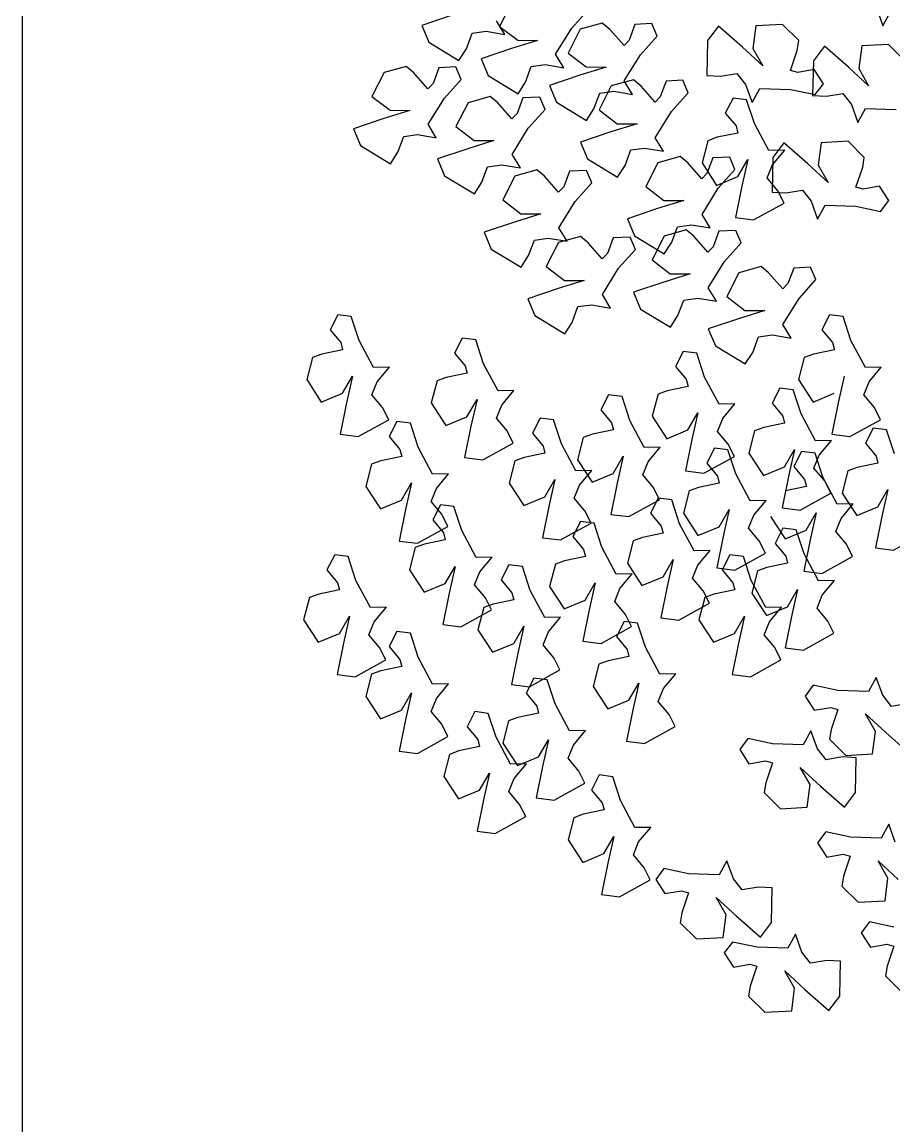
# Model space of a CAD drawing. Header units: millimetres. Extents: x -4017 to 59953, y -688 to 66564.
# Drawn here: x 16348 to 17414, y 16596 to 17944 of the extents above; entities that cross this region are included whole.
import ezdxf

# ---------------------------------------------------------------- set-up
doc = ezdxf.new("R2010")
doc.units = ezdxf.units.MM
doc.layers.add('www.cad-blocks.net', color=7, linetype='Continuous')

# ---------------------------------------------------------------- blocks, each defined once
blk = doc.blocks.new('A$C516926BB')
blk.add_line((18.8071, 38.5194), (18.8071, 0))
blk = doc.blocks.new('A$C6903679C')
for p, q in [((0.2542, 1.2335), (0.2393, 1.2043)), ((0.1815, 1.218), (0.1445, 1.2055)), ((0.3277, 1.2022), (0.3482, 1.2251)), ((0.6998, 1.2271), (0.7077, 1.2052)), ((0.7077, 1.2052), (0.7171, 1.2223)), ((0.1445, 1.2055), (0.1531, 1.185)), ((0.2457, 1.1944), (0.2357, 1.211)), ((0.2393, 1.2043), (0.2615, 1.1874)), ((0.3079, 1.1703), (0.3277, 1.2022)), ((0.3379, 1.2009), (0.323, 1.1717)), ((0.3649, 1.2083), (0.3379, 1.2009)), ((0.3742, 1.2006), (0.3649, 1.2083)), ((0.3914, 1.1812), (0.3742, 1.2006)), ((0.4048, 1.2067), (0.3978, 1.1876)), ((0.4255, 1.2078), (0.4048, 1.2067)), ((0.4319, 1.1924), (0.4255, 1.2078)), ((0.507, 1.2048), (0.4935, 1.187)), ((0.5363, 1.1789), (0.507, 1.2048)), ((0.5525, 1.205), (0.5489, 1.1773)), ((0.5852, 1.2067), (0.5525, 1.205)), ((0.6051, 1.187), (0.5852, 1.2067)), ((0.1988, 1.1769), (0.2058, 1.196)), ((0.2058, 1.196), (0.2228, 1.1984)), ((0.2228, 1.1984), (0.2457, 1.1944)), ((0.2858, 1.1872), (0.2538, 1.1773)), ((0.2615, 1.1874), (0.2858, 1.1872)), ((0.3978, 1.1876), (0.3914, 1.1812)), ((0.4114, 1.1696), (0.4319, 1.1924)), ((0.4935, 1.187), (0.4927, 1.1444)), ((0.6031, 1.1751), (0.6051, 1.187)), ((0.1531, 1.185), (0.1896, 1.1629)), ((0.1896, 1.1629), (0.1988, 1.1769)), ((0.2538, 1.1773), (0.2167, 1.1648)), ((0.5609, 1.1562), (0.5363, 1.1789)), ((0.5489, 1.1773), (0.5609, 1.1562)), ((0.5949, 1.1506), (0.6031, 1.1751)), ((0.6362, 1.1803), (0.6228, 1.1625)), ((0.6656, 1.1545), (0.6362, 1.1803)), ((0.6818, 1.1805), (0.6782, 1.1528)), ((0.7145, 1.1822), (0.6818, 1.1805)), ((0.7344, 1.1625), (0.7145, 1.1822)), ((0.2167, 1.1648), (0.2254, 1.1443)), ((0.318, 1.1537), (0.3079, 1.1703)), ((0.323, 1.1717), (0.3452, 1.1548)), ((0.3916, 1.1377), (0.4114, 1.1696)), ((0.6228, 1.1625), (0.6219, 1.1199)), ((0.0983, 1.148), (0.0835, 1.1188)), ((0.1253, 1.1554), (0.0983, 1.148)), ((0.1346, 1.1477), (0.1253, 1.1554)), ((0.1518, 1.1283), (0.1346, 1.1477)), ((0.1652, 1.1538), (0.1582, 1.1346)), ((0.1859, 1.1548), (0.1652, 1.1538)), ((0.1924, 1.1395), (0.1859, 1.1548)), ((0.271, 1.1362), (0.278, 1.1553)), ((0.278, 1.1553), (0.2951, 1.1577)), ((0.2951, 1.1577), (0.318, 1.1537)), ((0.3695, 1.1546), (0.3375, 1.1447)), ((0.3452, 1.1548), (0.3695, 1.1546)), ((0.5093, 1.1435), (0.5294, 1.1469)), ((0.5294, 1.1469), (0.54, 1.1334)), ((0.6036, 1.1482), (0.5949, 1.1506)), ((0.6237, 1.1516), (0.6036, 1.1482)), ((0.635, 1.1343), (0.6237, 1.1516)), ((0.6902, 1.1317), (0.6656, 1.1545)), ((0.6782, 1.1528), (0.6902, 1.1317)), ((0.1582, 1.1346), (0.1518, 1.1283)), ((0.1719, 1.1166), (0.1924, 1.1395)), ((0.2254, 1.1443), (0.2619, 1.1222)), ((0.2619, 1.1222), (0.271, 1.1362)), ((0.3375, 1.1447), (0.3004, 1.1322)), ((0.4028, 1.139), (0.3758, 1.1316)), ((0.4017, 1.1211), (0.3916, 1.1377)), ((0.4122, 1.1313), (0.4028, 1.139)), ((0.4428, 1.1374), (0.4357, 1.1183)), ((0.4634, 1.1385), (0.4428, 1.1374)), ((0.4699, 1.1231), (0.4634, 1.1385)), ((0.4927, 1.1444), (0.5093, 1.1435)), ((0.54, 1.1334), (0.548, 1.1115)), ((0.6249, 1.121), (0.635, 1.1343)), ((0.3004, 1.1322), (0.3091, 1.1117)), ((0.3547, 1.1036), (0.3617, 1.1227)), ((0.3758, 1.1316), (0.361, 1.1024)), ((0.3617, 1.1227), (0.3788, 1.1251)), ((0.3788, 1.1251), (0.4017, 1.1211)), ((0.4293, 1.112), (0.4122, 1.1313)), ((0.4494, 1.1003), (0.4699, 1.1231)), ((0.548, 1.1115), (0.5574, 1.1286)), ((0.5574, 1.1286), (0.5949, 1.1273)), ((0.5949, 1.1273), (0.6249, 1.121)), ((0.6219, 1.1199), (0.6386, 1.119)), ((0.6386, 1.119), (0.6587, 1.1224)), ((0.6587, 1.1224), (0.6693, 1.1089)), ((0.0835, 1.1188), (0.1056, 1.1019)), ((0.1521, 1.0848), (0.1719, 1.1166)), ((0.2009, 1.1112), (0.1861, 1.082)), ((0.2279, 1.1186), (0.2009, 1.1112)), ((0.2373, 1.1109), (0.2279, 1.1186)), ((0.2544, 1.0916), (0.2373, 1.1109)), ((0.2679, 1.117), (0.2608, 1.0979)), ((0.2885, 1.1181), (0.2679, 1.117)), ((0.295, 1.1028), (0.2885, 1.1181)), ((0.3091, 1.1117), (0.3456, 1.0896)), ((0.4357, 1.1183), (0.4293, 1.112)), ((0.5246, 1.1169), (0.5152, 1.0985)), ((0.5411, 1.1148), (0.5246, 1.1169)), ((0.5507, 1.0857), (0.5411, 1.1148)), ((0.6693, 1.1089), (0.6772, 1.087)), ((0.1299, 1.1017), (0.0979, 1.0917)), ((0.1056, 1.1019), (0.1299, 1.1017)), ((0.2608, 1.0979), (0.2544, 1.0916)), ((0.2745, 1.0799), (0.295, 1.1028)), ((0.3456, 1.0896), (0.3547, 1.1036)), ((0.361, 1.1024), (0.3831, 1.0855)), ((0.4296, 1.0684), (0.4494, 1.1003)), ((0.5152, 1.0985), (0.5283, 1.0828)), ((0.6772, 1.087), (0.6866, 1.1041)), ((0.6866, 1.1041), (0.7241, 1.1028)), ((0.0979, 1.0917), (0.0608, 1.0793)), ((0.0608, 1.0793), (0.0695, 1.0587)), ((0.1621, 1.0681), (0.1521, 1.0848)), ((0.1861, 1.082), (0.2082, 1.0651)), ((0.2547, 1.048), (0.2745, 1.0799)), ((0.4074, 1.0853), (0.3754, 1.0754)), ((0.3831, 1.0855), (0.4074, 1.0853)), ((0.5283, 1.0828), (0.5305, 1.0741)), ((0.5684, 1.0526), (0.5507, 1.0857)), ((0.1151, 1.0506), (0.1222, 1.0698)), ((0.1222, 1.0698), (0.1392, 1.0722)), ((0.1392, 1.0722), (0.1621, 1.0681)), ((0.3754, 1.0754), (0.3384, 1.0629)), ((0.4397, 1.0518), (0.4296, 1.0684)), ((0.5052, 1.0689), (0.4938, 1.0647)), ((0.5305, 1.0741), (0.5052, 1.0689)), ((0.0695, 1.0587), (0.106, 1.0366)), ((0.2005, 1.055), (0.1635, 1.0425)), ((0.2325, 1.0649), (0.2005, 1.055)), ((0.2082, 1.0651), (0.2325, 1.0649)), ((0.3384, 1.0629), (0.347, 1.0424)), ((0.3927, 1.0343), (0.3997, 1.0534)), ((0.3997, 1.0534), (0.4168, 1.0558)), ((0.4168, 1.0558), (0.4397, 1.0518)), ((0.4938, 1.0647), (0.4867, 1.0376)), ((0.5878, 1.053), (0.5684, 1.0526)), ((0.5729, 1.0352), (0.5878, 1.053)), ((0.5868, 1.0622), (0.5734, 1.0444)), ((0.6162, 1.0363), (0.5868, 1.0622)), ((0.6324, 1.0623), (0.6288, 1.0347)), ((0.6651, 1.0641), (0.6324, 1.0623)), ((0.685, 1.0444), (0.6651, 1.0641)), ((0.106, 1.0366), (0.1151, 1.0506)), ((0.1635, 1.0425), (0.1721, 1.022)), ((0.2648, 1.0314), (0.2547, 1.048)), ((0.347, 1.0424), (0.3835, 1.0203)), ((0.4599, 1.0453), (0.4329, 1.0379)), ((0.4693, 1.0376), (0.4599, 1.0453)), ((0.4998, 1.0437), (0.4928, 1.0246)), ((0.5205, 1.0448), (0.4998, 1.0437)), ((0.527, 1.0294), (0.5205, 1.0448)), ((0.5303, 1.0209), (0.5426, 1.0418)), ((0.5426, 1.0418), (0.5352, 1.0091)), ((0.5734, 1.0444), (0.5725, 1.0018)), ((0.683, 1.0325), (0.685, 1.0444)), ((0.2178, 1.0139), (0.2248, 1.033)), ((0.2248, 1.033), (0.2419, 1.0354)), ((0.2419, 1.0354), (0.2648, 1.0314)), ((0.285, 1.0291), (0.258, 1.0216)), ((0.2943, 1.0213), (0.285, 1.0291)), ((0.3249, 1.0274), (0.3179, 1.0083)), ((0.3456, 1.0285), (0.3249, 1.0274)), ((0.3521, 1.0132), (0.3456, 1.0285)), ((0.3835, 1.0203), (0.3927, 1.0343)), ((0.4329, 1.0379), (0.4181, 1.0087)), ((0.4864, 1.0183), (0.4693, 1.0376)), ((0.4867, 1.0376), (0.5046, 1.0102)), ((0.5065, 1.0066), (0.527, 1.0294)), ((0.5664, 1.0192), (0.5729, 1.0352)), ((0.6408, 1.0136), (0.6162, 1.0363)), ((0.6288, 1.0347), (0.6408, 1.0136)), ((0.6748, 1.008), (0.683, 1.0325)), ((0.1721, 1.022), (0.2086, 0.9999)), ((0.2086, 0.9999), (0.2178, 1.0139)), ((0.258, 1.0216), (0.2432, 0.9924)), ((0.3115, 1.002), (0.2943, 1.0213)), ((0.3316, 0.9903), (0.3521, 1.0132)), ((0.4928, 1.0246), (0.4864, 1.0183)), ((0.5046, 1.0102), (0.5303, 1.0209)), ((0.5795, 1.0035), (0.5664, 1.0192)), ((0.3179, 1.0083), (0.3115, 1.002)), ((0.4181, 1.0087), (0.4402, 0.9918)), ((0.4867, 0.9747), (0.5065, 1.0066)), ((0.5352, 1.0091), (0.5275, 0.9708)), ((0.5725, 1.0018), (0.5892, 1.0009)), ((0.587, 0.9886), (0.5795, 1.0035)), ((0.5892, 1.0009), (0.6093, 1.0043)), ((0.6093, 1.0043), (0.6199, 0.9907)), ((0.6835, 1.0056), (0.6748, 1.008)), ((0.7036, 1.009), (0.6835, 1.0056)), ((0.7148, 0.9917), (0.7036, 1.009)), ((0.2432, 0.9924), (0.2653, 0.9755)), ((0.3118, 0.9584), (0.3316, 0.9903)), ((0.4645, 0.9916), (0.4325, 0.9817)), ((0.4402, 0.9918), (0.4645, 0.9916)), ((0.5496, 0.968), (0.587, 0.9886)), ((0.6199, 0.9907), (0.6278, 0.9689)), ((0.6278, 0.9689), (0.6372, 0.986)), ((0.6372, 0.986), (0.6747, 0.9847)), ((0.6747, 0.9847), (0.7048, 0.9784)), ((0.7048, 0.9784), (0.7148, 0.9917)), ((0.2896, 0.9754), (0.2576, 0.9654)), ((0.2653, 0.9755), (0.2896, 0.9754)), ((0.4325, 0.9817), (0.3955, 0.9692)), ((0.4967, 0.9581), (0.4867, 0.9747)), ((0.2576, 0.9654), (0.2206, 0.9529)), ((0.3218, 0.9418), (0.3118, 0.9584)), ((0.3955, 0.9692), (0.4041, 0.9487)), ((0.4498, 0.9406), (0.4568, 0.9597)), ((0.4568, 0.9597), (0.4739, 0.9621)), ((0.4739, 0.9621), (0.4967, 0.9581)), ((0.5275, 0.9708), (0.5496, 0.968)), ((0.2206, 0.9529), (0.2292, 0.9324)), ((0.2819, 0.9434), (0.2989, 0.9458)), ((0.2989, 0.9458), (0.3218, 0.9418)), ((0.3382, 0.9476), (0.3112, 0.9402)), ((0.3476, 0.9399), (0.3382, 0.9476)), ((0.3782, 0.946), (0.3712, 0.9268)), ((0.3988, 0.947), (0.3782, 0.946)), ((0.4053, 0.9317), (0.3988, 0.947)), ((0.4041, 0.9487), (0.4406, 0.9266)), ((0.4405, 0.9483), (0.4257, 0.9191)), ((0.4675, 0.9557), (0.4405, 0.9483)), ((0.4768, 0.948), (0.4675, 0.9557)), ((0.494, 0.9287), (0.4768, 0.948)), ((0.5074, 0.9541), (0.5004, 0.935)), ((0.5281, 0.9552), (0.5074, 0.9541)), ((0.5346, 0.9399), (0.5281, 0.9552)), ((0.2292, 0.9324), (0.2657, 0.9103)), ((0.2749, 0.9243), (0.2819, 0.9434)), ((0.3112, 0.9402), (0.2964, 0.911)), ((0.3647, 0.9205), (0.3476, 0.9399)), ((0.3848, 0.9089), (0.4053, 0.9317)), ((0.4406, 0.9266), (0.4498, 0.9406)), ((0.5004, 0.935), (0.494, 0.9287)), ((0.5141, 0.917), (0.5346, 0.9399)), ((0.2657, 0.9103), (0.2749, 0.9243)), ((0.3712, 0.9268), (0.3647, 0.9205)), ((0.4257, 0.9191), (0.4478, 0.9022)), ((0.2964, 0.911), (0.3186, 0.8941)), ((0.365, 0.877), (0.3848, 0.9089)), ((0.4943, 0.8851), (0.5141, 0.917)), ((0.5588, 0.9109), (0.5318, 0.9034)), ((0.5681, 0.9031), (0.5588, 0.9109)), ((0.5987, 0.9092), (0.5917, 0.8901)), ((0.6194, 0.9103), (0.5987, 0.9092)), ((0.6259, 0.895), (0.6194, 0.9103)), ((0.3429, 0.8939), (0.3108, 0.884)), ((0.3186, 0.8941), (0.3429, 0.8939)), ((0.4401, 0.8921), (0.4031, 0.8796)), ((0.4721, 0.902), (0.4401, 0.8921)), ((0.4478, 0.9022), (0.4721, 0.902)), ((0.5318, 0.9034), (0.517, 0.8742)), ((0.5853, 0.8838), (0.5681, 0.9031)), ((0.6054, 0.8721), (0.6259, 0.895)), ((0.3108, 0.884), (0.2738, 0.8715)), ((0.3751, 0.8603), (0.365, 0.877)), ((0.4031, 0.8796), (0.4117, 0.8591)), ((0.5043, 0.8685), (0.4943, 0.8851)), ((0.5917, 0.8901), (0.5853, 0.8838)), ((0.2738, 0.8715), (0.2824, 0.851)), ((0.3351, 0.862), (0.3522, 0.8644)), ((0.3522, 0.8644), (0.3751, 0.8603)), ((0.4573, 0.851), (0.4644, 0.8701)), ((0.4644, 0.8701), (0.4814, 0.8725)), ((0.4814, 0.8725), (0.5043, 0.8685)), ((0.517, 0.8742), (0.5391, 0.8573)), ((0.5856, 0.8402), (0.6054, 0.8721)), ((0.0416, 0.8521), (0.0322, 0.8336)), ((0.0581, 0.85), (0.0416, 0.8521)), ((0.0677, 0.8208), (0.0581, 0.85)), ((0.2824, 0.851), (0.319, 0.8289)), ((0.3281, 0.8428), (0.3351, 0.862)), ((0.4117, 0.8591), (0.4482, 0.837)), ((0.4482, 0.837), (0.4573, 0.851)), ((0.5634, 0.8572), (0.5314, 0.8472)), ((0.5391, 0.8573), (0.5634, 0.8572)), ((0.6425, 0.8521), (0.6331, 0.8336)), ((0.659, 0.85), (0.6425, 0.8521)), ((0.6686, 0.8208), (0.659, 0.85)), ((0.319, 0.8289), (0.3281, 0.8428)), ((0.5314, 0.8472), (0.4944, 0.8347)), ((0.5956, 0.8236), (0.5856, 0.8402)), ((0.0322, 0.8336), (0.0453, 0.818)), ((0.1937, 0.8236), (0.1843, 0.8051)), ((0.2102, 0.8215), (0.1937, 0.8236)), ((0.4944, 0.8347), (0.503, 0.8142)), ((0.5486, 0.8061), (0.5557, 0.8252)), ((0.5557, 0.8252), (0.5727, 0.8276)), ((0.5727, 0.8276), (0.5956, 0.8236)), ((0.6331, 0.8336), (0.6462, 0.818)), ((0.0475, 0.8093), (0.0222, 0.8041)), ((0.0453, 0.818), (0.0475, 0.8093)), ((0.0854, 0.7877), (0.0677, 0.8208)), ((0.2198, 0.7923), (0.2102, 0.8215)), ((0.503, 0.8142), (0.5395, 0.7921)), ((0.6484, 0.8093), (0.6231, 0.8041)), ((0.6462, 0.818), (0.6484, 0.8093)), ((0.6863, 0.7877), (0.6686, 0.8208)), ((0.0108, 0.7999), (0.0038, 0.7728)), ((0.0222, 0.8041), (0.0108, 0.7999)), ((0.1843, 0.8051), (0.1974, 0.7895)), ((0.4638, 0.8073), (0.4544, 0.7889)), ((0.4803, 0.8052), (0.4638, 0.8073)), ((0.4898, 0.776), (0.4803, 0.8052)), ((0.5395, 0.7921), (0.5486, 0.8061)), ((0.6117, 0.7999), (0.6046, 0.7728)), ((0.6231, 0.8041), (0.6117, 0.7999)), ((0.1048, 0.7881), (0.0854, 0.7877)), ((0.0899, 0.7703), (0.1048, 0.7881)), ((0.1974, 0.7895), (0.1997, 0.7808)), ((0.2375, 0.7592), (0.2198, 0.7923)), ((0.4544, 0.7889), (0.4674, 0.7732)), ((0.7057, 0.7881), (0.6863, 0.7877)), ((0.6908, 0.7703), (0.7057, 0.7881)), ((0.0038, 0.7728), (0.0216, 0.7453)), ((0.0474, 0.7561), (0.0597, 0.777)), ((0.0597, 0.777), (0.0523, 0.7443)), ((0.0834, 0.7544), (0.0899, 0.7703)), ((0.163, 0.7714), (0.1559, 0.7443)), ((0.1743, 0.7756), (0.163, 0.7714)), ((0.1997, 0.7808), (0.1743, 0.7756)), ((0.4674, 0.7732), (0.4697, 0.7645)), ((0.5075, 0.743), (0.4898, 0.776)), ((0.6046, 0.7728), (0.6225, 0.7453)), ((0.6605, 0.777), (0.6532, 0.7443)), ((0.6843, 0.7544), (0.6908, 0.7703)), ((0.0216, 0.7453), (0.0474, 0.7561)), ((0.2569, 0.7596), (0.2375, 0.7592)), ((0.242, 0.7418), (0.2569, 0.7596)), ((0.4443, 0.7593), (0.433, 0.7551)), ((0.4697, 0.7645), (0.4443, 0.7593)), ((0.5817, 0.7624), (0.5723, 0.744)), ((0.5982, 0.7603), (0.5817, 0.7624)), ((0.6077, 0.7312), (0.5982, 0.7603)), ((0.6225, 0.7453), (0.6483, 0.7561)), ((0.0523, 0.7443), (0.0446, 0.706)), ((0.0965, 0.7387), (0.0834, 0.7544)), ((0.1559, 0.7443), (0.1738, 0.7168)), ((0.1995, 0.7275), (0.2118, 0.7485)), ((0.2118, 0.7485), (0.2044, 0.7158)), ((0.2356, 0.7258), (0.242, 0.7418)), ((0.3725, 0.7543), (0.3631, 0.7358)), ((0.389, 0.7522), (0.3725, 0.7543)), ((0.3985, 0.723), (0.389, 0.7522)), ((0.433, 0.7551), (0.4259, 0.728)), ((0.527, 0.7433), (0.5075, 0.743)), ((0.512, 0.7255), (0.527, 0.7433)), ((0.5723, 0.744), (0.5853, 0.7283)), ((0.6532, 0.7443), (0.6454, 0.706)), ((0.6974, 0.7387), (0.6843, 0.7544)), ((0.104, 0.7238), (0.0965, 0.7387)), ((0.3631, 0.7358), (0.3761, 0.7202)), ((0.4695, 0.7113), (0.4818, 0.7322)), ((0.4818, 0.7322), (0.4744, 0.6995)), ((0.5853, 0.7283), (0.5876, 0.7196)), ((0.6254, 0.6981), (0.6077, 0.7312)), ((0.7049, 0.7238), (0.6974, 0.7387)), ((0.0666, 0.7032), (0.104, 0.7238)), ((0.1139, 0.7217), (0.1045, 0.7033)), ((0.1304, 0.7196), (0.1139, 0.7217)), ((0.1399, 0.6905), (0.1304, 0.7196)), ((0.1738, 0.7168), (0.1995, 0.7275)), ((0.2044, 0.7158), (0.1967, 0.6775)), ((0.2486, 0.7102), (0.2356, 0.7258)), ((0.2889, 0.7257), (0.2795, 0.7073)), ((0.3054, 0.7237), (0.2889, 0.7257)), ((0.3149, 0.6945), (0.3054, 0.7237)), ((0.3761, 0.7202), (0.3784, 0.7115)), ((0.4162, 0.6899), (0.3985, 0.723)), ((0.4259, 0.728), (0.4438, 0.7005)), ((0.5056, 0.7096), (0.512, 0.7255)), ((0.5876, 0.7196), (0.5623, 0.7144)), ((0.6675, 0.7032), (0.7049, 0.7238)), ((0.0446, 0.706), (0.0666, 0.7032)), ((0.1045, 0.7033), (0.1175, 0.6876)), ((0.2561, 0.6953), (0.2486, 0.7102)), ((0.2795, 0.7073), (0.2925, 0.6917)), ((0.3417, 0.7021), (0.3346, 0.675)), ((0.3531, 0.7063), (0.3417, 0.7021)), ((0.3784, 0.7115), (0.3531, 0.7063)), ((0.4438, 0.7005), (0.4695, 0.7113)), ((0.5186, 0.6939), (0.5056, 0.7096)), ((0.5509, 0.7102), (0.5438, 0.6831)), ((0.5623, 0.7144), (0.5509, 0.7102)), ((0.6454, 0.706), (0.6675, 0.7032)), ((0.6958, 0.7135), (0.6864, 0.6951)), ((0.7123, 0.7114), (0.6958, 0.7135)), ((0.7218, 0.6823), (0.7123, 0.7114)), ((0.1576, 0.6574), (0.1399, 0.6905)), ((0.2188, 0.6747), (0.2561, 0.6953)), ((0.2925, 0.6917), (0.2948, 0.6829)), ((0.3326, 0.6614), (0.3149, 0.6945)), ((0.4357, 0.6903), (0.4162, 0.6899)), ((0.4208, 0.6725), (0.4357, 0.6903)), ((0.4744, 0.6995), (0.4667, 0.6612)), ((0.5018, 0.6891), (0.4924, 0.6707)), ((0.5183, 0.687), (0.5018, 0.6891)), ((0.5262, 0.679), (0.5186, 0.6939)), ((0.6449, 0.6985), (0.6254, 0.6981)), ((0.63, 0.6807), (0.6449, 0.6985)), ((0.6864, 0.6951), (0.6994, 0.6794)), ((0.1198, 0.6789), (0.0945, 0.6737)), ((0.1175, 0.6876), (0.1198, 0.6789)), ((0.1967, 0.6775), (0.2188, 0.6747)), ((0.2694, 0.6778), (0.2581, 0.6735)), ((0.2948, 0.6829), (0.2694, 0.6778)), ((0.3346, 0.675), (0.3525, 0.6475)), ((0.3782, 0.6582), (0.3905, 0.6792)), ((0.3905, 0.6792), (0.3831, 0.6465)), ((0.4888, 0.6584), (0.5262, 0.679)), ((0.5279, 0.6578), (0.5183, 0.687)), ((0.5438, 0.6831), (0.5617, 0.6557)), ((0.5874, 0.6664), (0.5997, 0.6873)), ((0.5997, 0.6873), (0.5923, 0.6546)), ((0.6083, 0.685), (0.5989, 0.6665)), ((0.6248, 0.6829), (0.6083, 0.685)), ((0.6235, 0.6647), (0.63, 0.6807)), ((0.6344, 0.6537), (0.6248, 0.6829)), ((0.6994, 0.6794), (0.7017, 0.6707)), ((0.0831, 0.6695), (0.076, 0.6424)), ((0.0945, 0.6737), (0.0831, 0.6695)), ((0.2581, 0.6735), (0.251, 0.6465)), ((0.3521, 0.6618), (0.3326, 0.6614)), ((0.3371, 0.644), (0.3521, 0.6618)), ((0.4143, 0.6565), (0.4208, 0.6725)), ((0.4667, 0.6612), (0.4888, 0.6584)), ((0.4924, 0.6707), (0.5055, 0.655)), ((0.5617, 0.6557), (0.5874, 0.6664)), ((0.5989, 0.6665), (0.612, 0.6509)), ((0.6366, 0.649), (0.6235, 0.6647)), ((0.665, 0.6613), (0.6579, 0.6342)), ((0.6763, 0.6655), (0.665, 0.6613)), ((0.7017, 0.6707), (0.6763, 0.6655)), ((0.1771, 0.6578), (0.1576, 0.6574)), ((0.1622, 0.64), (0.1771, 0.6578)), ((0.2946, 0.6297), (0.3069, 0.6507)), ((0.3069, 0.6507), (0.2995, 0.618)), ((0.3525, 0.6475), (0.3782, 0.6582)), ((0.4274, 0.6409), (0.4143, 0.6565)), ((0.5055, 0.655), (0.5077, 0.6463)), ((0.5456, 0.6248), (0.5279, 0.6578)), ((0.5923, 0.6546), (0.5846, 0.6163)), ((0.612, 0.6509), (0.6142, 0.6422)), ((0.652, 0.6206), (0.6344, 0.6537)), ((0.6441, 0.6341), (0.6366, 0.649)), ((0.076, 0.6424), (0.0939, 0.615)), ((0.1196, 0.6257), (0.1319, 0.6467)), ((0.1319, 0.6467), (0.1245, 0.614)), ((0.1557, 0.624), (0.1622, 0.64)), ((0.251, 0.6465), (0.2689, 0.619)), ((0.3307, 0.628), (0.3371, 0.644)), ((0.3831, 0.6465), (0.3754, 0.6082)), ((0.4349, 0.626), (0.4274, 0.6409)), ((0.471, 0.6369), (0.464, 0.6098)), ((0.4824, 0.6411), (0.471, 0.6369)), ((0.5077, 0.6463), (0.4824, 0.6411)), ((0.6142, 0.6422), (0.5889, 0.637)), ((0.6067, 0.6135), (0.6441, 0.6341)), ((0.6579, 0.6342), (0.6758, 0.6068)), ((0.7015, 0.6175), (0.7138, 0.6384)), ((0.7138, 0.6384), (0.7064, 0.6057)), ((0.0939, 0.615), (0.1196, 0.6257)), ((0.1688, 0.6083), (0.1557, 0.624)), ((0.2689, 0.619), (0.2946, 0.6297)), ((0.3437, 0.6124), (0.3307, 0.628)), ((0.3975, 0.6054), (0.4349, 0.626)), ((0.4333, 0.6279), (0.4239, 0.6095)), ((0.4498, 0.6259), (0.4333, 0.6279)), ((0.4594, 0.5967), (0.4498, 0.6259)), ((0.565, 0.6251), (0.5456, 0.6248)), ((0.5501, 0.6073), (0.565, 0.6251)), ((0.6715, 0.621), (0.652, 0.6206)), ((0.6566, 0.6032), (0.6715, 0.621)), ((0.1245, 0.614), (0.1168, 0.5756)), ((0.1671, 0.6198), (0.1577, 0.6014)), ((0.1836, 0.6177), (0.1671, 0.6198)), ((0.1763, 0.5934), (0.1688, 0.6083)), ((0.1932, 0.5886), (0.1836, 0.6177)), ((0.2995, 0.618), (0.2918, 0.5797)), ((0.3513, 0.5975), (0.3437, 0.6124)), ((0.3754, 0.6082), (0.3975, 0.6054)), ((0.4239, 0.6095), (0.437, 0.5938)), ((0.464, 0.6098), (0.4818, 0.5823)), ((0.5076, 0.5931), (0.5199, 0.614)), ((0.5199, 0.614), (0.5125, 0.5813)), ((0.5436, 0.5914), (0.5501, 0.6073)), ((0.5846, 0.6163), (0.6067, 0.6135)), ((0.614, 0.589), (0.6263, 0.6099)), ((0.6263, 0.6099), (0.6189, 0.5772)), ((0.6758, 0.6068), (0.7015, 0.6175)), ((0.1389, 0.5729), (0.1763, 0.5934)), ((0.1577, 0.6014), (0.1708, 0.5857)), ((0.3139, 0.5769), (0.3513, 0.5975)), ((0.3383, 0.5994), (0.3289, 0.581)), ((0.3548, 0.5973), (0.3383, 0.5994)), ((0.3643, 0.5682), (0.3548, 0.5973)), ((0.437, 0.5938), (0.4392, 0.5851)), ((0.4771, 0.5636), (0.4594, 0.5967)), ((0.5704, 0.6057), (0.5883, 0.5782)), ((0.6501, 0.5873), (0.6566, 0.6032)), ((0.7064, 0.6057), (0.6987, 0.5674)), ((0.1708, 0.5857), (0.173, 0.577)), ((0.2109, 0.5555), (0.1932, 0.5886)), ((0.3289, 0.581), (0.3419, 0.5653)), ((0.4139, 0.58), (0.4025, 0.5757)), ((0.4392, 0.5851), (0.4139, 0.58)), ((0.4818, 0.5823), (0.5076, 0.5931)), ((0.5125, 0.5813), (0.5048, 0.543)), ((0.5567, 0.5757), (0.5436, 0.5914)), ((0.5854, 0.5913), (0.576, 0.5728)), ((0.6019, 0.5892), (0.5854, 0.5913)), ((0.5883, 0.5782), (0.614, 0.589)), ((0.6115, 0.56), (0.6019, 0.5892)), ((0.6632, 0.5716), (0.6501, 0.5873)), ((0.7208, 0.5646), (0.7582, 0.5852)), ((0.1168, 0.5756), (0.1389, 0.5729)), ((0.1363, 0.5676), (0.1293, 0.5405)), ((0.1477, 0.5718), (0.1363, 0.5676)), ((0.173, 0.577), (0.1477, 0.5718)), ((0.2918, 0.5797), (0.3139, 0.5769)), ((0.382, 0.5351), (0.3643, 0.5682)), ((0.4025, 0.5757), (0.3955, 0.5486)), ((0.5642, 0.5608), (0.5567, 0.5757)), ((0.576, 0.5728), (0.5891, 0.5572)), ((0.6189, 0.5772), (0.6112, 0.5389)), ((0.6707, 0.5567), (0.6632, 0.5716)), ((0.6987, 0.5674), (0.7208, 0.5646)), ((0.0379, 0.5587), (0.0285, 0.5403)), ((0.0544, 0.5567), (0.0379, 0.5587)), ((0.0639, 0.5275), (0.0544, 0.5567)), ((0.2303, 0.5558), (0.2109, 0.5555)), ((0.2154, 0.538), (0.2303, 0.5558)), ((0.3442, 0.5566), (0.3188, 0.5514)), ((0.3419, 0.5653), (0.3442, 0.5566)), ((0.4965, 0.564), (0.4771, 0.5636)), ((0.4816, 0.5462), (0.4965, 0.564)), ((0.5208, 0.5587), (0.5114, 0.5403)), ((0.5373, 0.5567), (0.5208, 0.5587)), ((0.5268, 0.5402), (0.5642, 0.5608)), ((0.5468, 0.5275), (0.5373, 0.5567)), ((0.5891, 0.5572), (0.5913, 0.5485)), ((0.6292, 0.5269), (0.6115, 0.56)), ((0.6333, 0.5361), (0.6707, 0.5567)), ((0.0285, 0.5403), (0.0415, 0.5246)), ((0.1293, 0.5405), (0.1471, 0.5131)), ((0.1729, 0.5238), (0.1852, 0.5447)), ((0.1852, 0.5447), (0.1778, 0.512)), ((0.2508, 0.5465), (0.2414, 0.5281)), ((0.2673, 0.5444), (0.2508, 0.5465)), ((0.2769, 0.5152), (0.2673, 0.5444)), ((0.3075, 0.5472), (0.3004, 0.5201)), ((0.3188, 0.5514), (0.3075, 0.5472)), ((0.3955, 0.5486), (0.4133, 0.5212)), ((0.4391, 0.5319), (0.4513, 0.5529)), ((0.4513, 0.5529), (0.444, 0.5202)), ((0.4751, 0.5302), (0.4816, 0.5462)), ((0.5048, 0.543), (0.5268, 0.5402)), ((0.5114, 0.5403), (0.5244, 0.5246)), ((0.566, 0.5433), (0.5547, 0.5391)), ((0.5913, 0.5485), (0.566, 0.5433)), ((0.0816, 0.4944), (0.0639, 0.5275)), ((0.2089, 0.5221), (0.2154, 0.538)), ((0.2414, 0.5281), (0.2545, 0.5124)), ((0.4015, 0.5355), (0.382, 0.5351)), ((0.3865, 0.5177), (0.4015, 0.5355)), ((0.4133, 0.5212), (0.4391, 0.5319)), ((0.4882, 0.5146), (0.4751, 0.5302)), ((0.5645, 0.4944), (0.5468, 0.5275)), ((0.5547, 0.5391), (0.5476, 0.512)), ((0.6112, 0.5389), (0.6333, 0.5361)), ((0.6486, 0.5273), (0.6292, 0.5269)), ((0.6337, 0.5095), (0.6486, 0.5273)), ((0.0438, 0.5159), (0.0184, 0.5108)), ((0.0415, 0.5246), (0.0438, 0.5159)), ((0.1471, 0.5131), (0.1729, 0.5238)), ((0.222, 0.5064), (0.2089, 0.5221)), ((0.2946, 0.4821), (0.2769, 0.5152)), ((0.3004, 0.5201), (0.3183, 0.4927)), ((0.344, 0.5034), (0.3563, 0.5244)), ((0.3563, 0.5244), (0.3489, 0.4916)), ((0.3801, 0.5017), (0.3865, 0.5177)), ((0.444, 0.5202), (0.4362, 0.4818)), ((0.4957, 0.4996), (0.4882, 0.5146)), ((0.5267, 0.5159), (0.5013, 0.5108)), ((0.5244, 0.5246), (0.5267, 0.5159)), ((0.5912, 0.4953), (0.6035, 0.5162)), ((0.6035, 0.5162), (0.5961, 0.4835)), ((0.0071, 0.5065), (0, 0.4794)), ((0.0184, 0.5108), (0.0071, 0.5065)), ((0.1778, 0.512), (0.1701, 0.4737)), ((0.2295, 0.4915), (0.222, 0.5064)), ((0.2567, 0.5037), (0.2314, 0.4985)), ((0.2545, 0.5124), (0.2567, 0.5037)), ((0.3183, 0.4927), (0.344, 0.5034)), ((0.3931, 0.486), (0.3801, 0.5017)), ((0.4583, 0.4791), (0.4957, 0.4996)), ((0.49, 0.5065), (0.4829, 0.4794)), ((0.5013, 0.5108), (0.49, 0.5065)), ((0.5476, 0.512), (0.5655, 0.4845)), ((0.6273, 0.4936), (0.6337, 0.5095)), ((0.1011, 0.4948), (0.0816, 0.4944)), ((0.0861, 0.477), (0.1011, 0.4948)), ((0.1921, 0.4709), (0.2295, 0.4915)), ((0.22, 0.4943), (0.213, 0.4672)), ((0.2314, 0.4985), (0.22, 0.4943)), ((0.3489, 0.4916), (0.3412, 0.4533)), ((0.4007, 0.4711), (0.3931, 0.486)), ((0.584, 0.4948), (0.5645, 0.4944)), ((0.5655, 0.4845), (0.5912, 0.4953)), ((0.569, 0.477), (0.584, 0.4948)), ((0.6403, 0.4779), (0.6273, 0.4936)), ((0, 0.4794), (0.0179, 0.452)), ((0.0436, 0.4627), (0.0559, 0.4837)), ((0.0559, 0.4837), (0.0485, 0.451)), ((0.0797, 0.461), (0.0861, 0.477)), ((0.1701, 0.4737), (0.1921, 0.4709)), ((0.314, 0.4825), (0.2946, 0.4821)), ((0.2991, 0.4647), (0.314, 0.4825)), ((0.3915, 0.4772), (0.3821, 0.4588)), ((0.408, 0.4751), (0.3915, 0.4772)), ((0.4176, 0.4459), (0.408, 0.4751)), ((0.4362, 0.4818), (0.4583, 0.4791)), ((0.4829, 0.4794), (0.5008, 0.452)), ((0.5265, 0.4627), (0.5388, 0.4837)), ((0.5388, 0.4837), (0.5314, 0.451)), ((0.5626, 0.461), (0.569, 0.477)), ((0.5961, 0.4835), (0.5884, 0.4452)), ((0.6478, 0.463), (0.6403, 0.4779)), ((0.0179, 0.452), (0.0436, 0.4627)), ((0.0927, 0.4454), (0.0797, 0.461)), ((0.1139, 0.465), (0.1045, 0.4466)), ((0.1304, 0.463), (0.1139, 0.465)), ((0.1399, 0.4338), (0.1304, 0.463)), ((0.213, 0.4672), (0.2308, 0.4397)), ((0.2566, 0.4505), (0.2689, 0.4714)), ((0.2689, 0.4714), (0.2615, 0.4387)), ((0.2926, 0.4488), (0.2991, 0.4647)), ((0.3633, 0.4506), (0.4007, 0.4711)), ((0.3821, 0.4588), (0.3952, 0.4431)), ((0.5008, 0.452), (0.5265, 0.4627)), ((0.5756, 0.4454), (0.5626, 0.461)), ((0.6105, 0.4424), (0.6478, 0.463)), ((0.0485, 0.451), (0.0408, 0.4126)), ((0.1003, 0.4304), (0.0927, 0.4454)), ((0.1045, 0.4466), (0.1175, 0.4309)), ((0.2308, 0.4397), (0.2566, 0.4505)), ((0.3057, 0.4331), (0.2926, 0.4488)), ((0.3412, 0.4533), (0.3633, 0.4506)), ((0.4353, 0.4129), (0.4176, 0.4459)), ((0.5314, 0.451), (0.5237, 0.4126)), ((0.5832, 0.4304), (0.5756, 0.4454)), ((0.5884, 0.4452), (0.6105, 0.4424)), ((0.1576, 0.4007), (0.1399, 0.4338)), ((0.2615, 0.4387), (0.2538, 0.4004)), ((0.3132, 0.4182), (0.3057, 0.4331)), ((0.3974, 0.4344), (0.3721, 0.4292)), ((0.3952, 0.4431), (0.3974, 0.4344)), ((0.0629, 0.4099), (0.1003, 0.4304)), ((0.1198, 0.4222), (0.0945, 0.4171)), ((0.1175, 0.4309), (0.1198, 0.4222)), ((0.2758, 0.3976), (0.3132, 0.4182)), ((0.3607, 0.425), (0.3536, 0.3979)), ((0.3721, 0.4292), (0.3607, 0.425)), ((0.5458, 0.4099), (0.5832, 0.4304)), ((0.0408, 0.4126), (0.0629, 0.4099)), ((0.0831, 0.4128), (0.076, 0.3857)), ((0.0945, 0.4171), (0.0831, 0.4128)), ((0.2812, 0.408), (0.2718, 0.3896)), ((0.2977, 0.4059), (0.2812, 0.408)), ((0.3072, 0.3767), (0.2977, 0.4059)), ((0.4547, 0.4132), (0.4353, 0.4129)), ((0.4398, 0.3954), (0.4547, 0.4132)), ((0.5237, 0.4126), (0.5458, 0.4099)), ((0.6996, 0.4089), (0.6902, 0.3919)), ((0.7075, 0.3871), (0.6996, 0.4089)), ((0.1771, 0.4011), (0.1576, 0.4007)), ((0.1622, 0.3833), (0.1771, 0.4011)), ((0.2538, 0.4004), (0.2758, 0.3976)), ((0.3536, 0.3979), (0.3715, 0.3704)), ((0.3972, 0.3812), (0.4095, 0.4021)), ((0.4095, 0.4021), (0.4021, 0.3694)), ((0.4333, 0.3795), (0.4398, 0.3954)), ((0.6227, 0.3994), (0.6126, 0.3862)), ((0.6527, 0.3931), (0.6227, 0.3994)), ((0.6902, 0.3919), (0.6527, 0.3931)), ((0.076, 0.3857), (0.0939, 0.3583)), ((0.1196, 0.369), (0.1319, 0.39)), ((0.1319, 0.39), (0.1245, 0.3573)), ((0.1557, 0.3673), (0.1622, 0.3833)), ((0.2718, 0.3896), (0.2848, 0.3739)), ((0.3715, 0.3704), (0.3972, 0.3812)), ((0.4464, 0.3638), (0.4333, 0.3795)), ((0.6126, 0.3862), (0.6239, 0.3688)), ((0.7181, 0.3735), (0.7075, 0.3871)), ((0.0939, 0.3583), (0.1196, 0.369)), ((0.1688, 0.3517), (0.1557, 0.3673)), ((0.209, 0.3672), (0.1996, 0.3488)), ((0.2255, 0.3651), (0.209, 0.3672)), ((0.2351, 0.336), (0.2255, 0.3651)), ((0.2871, 0.3652), (0.2618, 0.36)), ((0.2848, 0.3739), (0.2871, 0.3652)), ((0.3249, 0.3437), (0.3072, 0.3767)), ((0.4021, 0.3694), (0.3944, 0.3311)), ((0.6239, 0.3688), (0.644, 0.3723)), ((0.644, 0.3723), (0.6526, 0.3699)), ((0.6526, 0.3699), (0.6444, 0.3454)), ((0.6866, 0.3643), (0.7113, 0.3415)), ((0.6986, 0.3431), (0.6866, 0.3643)), ((0.7382, 0.377), (0.7181, 0.3735)), ((0.1245, 0.3573), (0.1168, 0.3189)), ((0.1763, 0.3367), (0.1688, 0.3517)), ((0.2504, 0.3558), (0.2433, 0.3287)), ((0.2618, 0.36), (0.2504, 0.3558)), ((0.4539, 0.3489), (0.4464, 0.3638)), ((0.1996, 0.3488), (0.2127, 0.3331)), ((0.3444, 0.344), (0.3249, 0.3437)), ((0.3295, 0.3262), (0.3444, 0.344)), ((0.4165, 0.3283), (0.4539, 0.3489)), ((0.6197, 0.3437), (0.6103, 0.3267)), ((0.6277, 0.3219), (0.6197, 0.3437)), ((0.6444, 0.3454), (0.6424, 0.3334)), ((0.6951, 0.3155), (0.6986, 0.3431)), ((0.7113, 0.3415), (0.7406, 0.3157)), ((0.1389, 0.3162), (0.1763, 0.3367)), ((0.2149, 0.3244), (0.1896, 0.3192)), ((0.2127, 0.3331), (0.2149, 0.3244)), ((0.2528, 0.3029), (0.2351, 0.336)), ((0.2433, 0.3287), (0.2612, 0.3012)), ((0.2869, 0.312), (0.2992, 0.3329)), ((0.2992, 0.3329), (0.2918, 0.3002)), ((0.323, 0.3103), (0.3295, 0.3262)), ((0.3944, 0.3311), (0.4165, 0.3283)), ((0.5428, 0.3342), (0.5328, 0.321)), ((0.5728, 0.3279), (0.5428, 0.3342)), ((0.6103, 0.3267), (0.5728, 0.3279)), ((0.6424, 0.3334), (0.6623, 0.3137)), ((0.1168, 0.3189), (0.1389, 0.3162)), ((0.1782, 0.315), (0.1711, 0.2879)), ((0.1896, 0.3192), (0.1782, 0.315)), ((0.2612, 0.3012), (0.2869, 0.312)), ((0.3361, 0.2946), (0.323, 0.3103)), ((0.5328, 0.321), (0.544, 0.3036)), ((0.6383, 0.3083), (0.6277, 0.3219)), ((0.6584, 0.3118), (0.6383, 0.3083)), ((0.6751, 0.3109), (0.6584, 0.3118)), ((0.6623, 0.3137), (0.6951, 0.3155)), ((0.6742, 0.2682), (0.6751, 0.3109)), ((0.2722, 0.3033), (0.2528, 0.3029)), ((0.2573, 0.2855), (0.2722, 0.3033)), ((0.2918, 0.3002), (0.2841, 0.2619)), ((0.544, 0.3036), (0.5641, 0.3071)), ((0.5641, 0.3071), (0.5728, 0.3047)), ((0.5728, 0.3047), (0.5646, 0.2802)), ((0.6068, 0.2991), (0.6314, 0.2763)), ((0.6188, 0.278), (0.6068, 0.2991)), ((0.1711, 0.2879), (0.189, 0.2605)), ((0.2148, 0.2712), (0.227, 0.2922)), ((0.227, 0.2922), (0.2197, 0.2595)), ((0.2508, 0.2695), (0.2573, 0.2855)), ((0.3436, 0.2797), (0.3361, 0.2946)), ((0.3611, 0.2898), (0.3516, 0.2714)), ((0.3776, 0.2877), (0.3611, 0.2898)), ((0.3871, 0.2585), (0.3776, 0.2877)), ((0.189, 0.2605), (0.2148, 0.2712)), ((0.3062, 0.2591), (0.3436, 0.2797)), ((0.3516, 0.2714), (0.3647, 0.2557)), ((0.5646, 0.2802), (0.5626, 0.2682)), ((0.6152, 0.2503), (0.6188, 0.278)), ((0.6314, 0.2763), (0.6607, 0.2505)), ((0.2197, 0.2595), (0.2119, 0.2211)), ((0.2639, 0.2538), (0.2508, 0.2695)), ((0.2841, 0.2619), (0.3062, 0.2591)), ((0.4048, 0.2255), (0.3871, 0.2585)), ((0.5626, 0.2682), (0.5825, 0.2486)), ((0.6607, 0.2505), (0.6742, 0.2682)), ((0.2714, 0.2389), (0.2639, 0.2538)), ((0.367, 0.247), (0.3416, 0.2418)), ((0.3647, 0.2557), (0.367, 0.247)), ((0.5825, 0.2486), (0.6152, 0.2503)), ((0.234, 0.2184), (0.2714, 0.2389)), ((0.3303, 0.2376), (0.3232, 0.2105)), ((0.3416, 0.2418), (0.3303, 0.2376)), ((0.7149, 0.2297), (0.7055, 0.2126)), ((0.7228, 0.2078), (0.7149, 0.2297)), ((0.2119, 0.2211), (0.234, 0.2184)), ((0.4243, 0.2258), (0.4048, 0.2255)), ((0.4093, 0.208), (0.4243, 0.2258)), ((0.6379, 0.2202), (0.6279, 0.2069)), ((0.668, 0.2138), (0.6379, 0.2202)), ((0.3232, 0.2105), (0.3411, 0.183)), ((0.3668, 0.1938), (0.3791, 0.2147)), ((0.3791, 0.2147), (0.3717, 0.182)), ((0.4029, 0.1921), (0.4093, 0.208)), ((0.6279, 0.2069), (0.6391, 0.1895)), ((0.7055, 0.2126), (0.668, 0.2138)), ((0.3411, 0.183), (0.3668, 0.1938)), ((0.4159, 0.1764), (0.4029, 0.1921)), ((0.6391, 0.1895), (0.6592, 0.193)), ((0.6592, 0.193), (0.6679, 0.1906)), ((0.6679, 0.1906), (0.6597, 0.1661)), ((0.3717, 0.182), (0.364, 0.1437)), ((0.4235, 0.1615), (0.4159, 0.1764)), ((0.4402, 0.1754), (0.4301, 0.1621)), ((0.4702, 0.1691), (0.4402, 0.1754)), ((0.5171, 0.1849), (0.5077, 0.1678)), ((0.525, 0.163), (0.5171, 0.1849)), ((0.7019, 0.185), (0.7265, 0.1622)), ((0.7139, 0.1639), (0.7019, 0.185)), ((0.4301, 0.1621), (0.4414, 0.1448)), ((0.5077, 0.1678), (0.4702, 0.1691)), ((0.5357, 0.1495), (0.525, 0.163)), ((0.6597, 0.1661), (0.6577, 0.1541)), ((0.7103, 0.1362), (0.7139, 0.1639)), ((0.3861, 0.1409), (0.4235, 0.1615)), ((0.5557, 0.1529), (0.5357, 0.1495)), ((0.5724, 0.152), (0.5557, 0.1529)), ((0.5715, 0.1094), (0.5724, 0.152)), ((0.6577, 0.1541), (0.6776, 0.1345)), ((0.364, 0.1437), (0.3861, 0.1409)), ((0.4414, 0.1448), (0.4615, 0.1482)), ((0.4615, 0.1482), (0.4701, 0.1458)), ((0.4701, 0.1458), (0.4619, 0.1213)), ((0.5041, 0.1402), (0.5288, 0.1174)), ((0.5161, 0.1191), (0.5041, 0.1402)), ((0.6776, 0.1345), (0.7103, 0.1362)), ((0.4619, 0.1213), (0.4599, 0.1093)), ((0.4599, 0.1093), (0.4799, 0.0897)), ((0.5126, 0.0914), (0.5161, 0.1191)), ((0.5288, 0.1174), (0.5581, 0.0916)), ((0.5581, 0.0916), (0.5715, 0.1094)), ((0.6912, 0.1102), (0.6811, 0.0969)), ((0.7212, 0.1039), (0.6912, 0.1102)), ((0.6008, 0.0952), (0.5914, 0.0782)), ((0.6087, 0.0734), (0.6008, 0.0952)), ((0.6811, 0.0969), (0.6924, 0.0796)), ((0.4799, 0.0897), (0.5126, 0.0914)), ((0.5239, 0.0857), (0.5138, 0.0724)), ((0.5539, 0.0794), (0.5239, 0.0857)), ((0.6924, 0.0796), (0.7125, 0.0831)), ((0.7125, 0.0831), (0.7211, 0.0807)), ((0.5138, 0.0724), (0.5251, 0.0551)), ((0.5914, 0.0782), (0.5539, 0.0794)), ((0.6193, 0.0598), (0.6087, 0.0734)), ((0.7211, 0.0807), (0.713, 0.0561)), ((0.5251, 0.0551), (0.5452, 0.0586)), ((0.5452, 0.0586), (0.5538, 0.0562)), ((0.5538, 0.0562), (0.5456, 0.0316)), ((0.6394, 0.0633), (0.6193, 0.0598)), ((0.6561, 0.0623), (0.6394, 0.0633)), ((0.6552, 0.0197), (0.6561, 0.0623)), ((0.713, 0.0561), (0.7109, 0.0442)), ((0.5878, 0.0505), (0.6125, 0.0278)), ((0.5998, 0.0294), (0.5878, 0.0505)), ((0.7109, 0.0442), (0.7309, 0.0245)), ((0.5456, 0.0316), (0.5436, 0.0197)), ((0.5963, 0.0018), (0.5998, 0.0294)), ((0.6125, 0.0278), (0.6418, 0.0019)), ((0.5436, 0.0197), (0.5635, 0)), ((0.6418, 0.0019), (0.6552, 0.0197)), ((0.5635, 0), (0.5963, 0.0018))]:
    blk.add_line(p, q)

msp = doc.modelspace()

# ---------------------------------------------------------------- block references
at = {"xscale": 1000, "yscale": 1000, "zscale": 1000}
msp.add_blockref('A$C6903679C', (16692.4, 16734.5), dxfattribs=at)
at = {"layer": 'www.cad-blocks.net', "color": 155, "true_color": 0x546d8e, "xscale": 1000, "yscale": 1000, "zscale": 1000}
msp.add_blockref('A$C516926BB', (-2458.7, 9375.6), dxfattribs=at)

doc.saveas('drawing.dxf')
